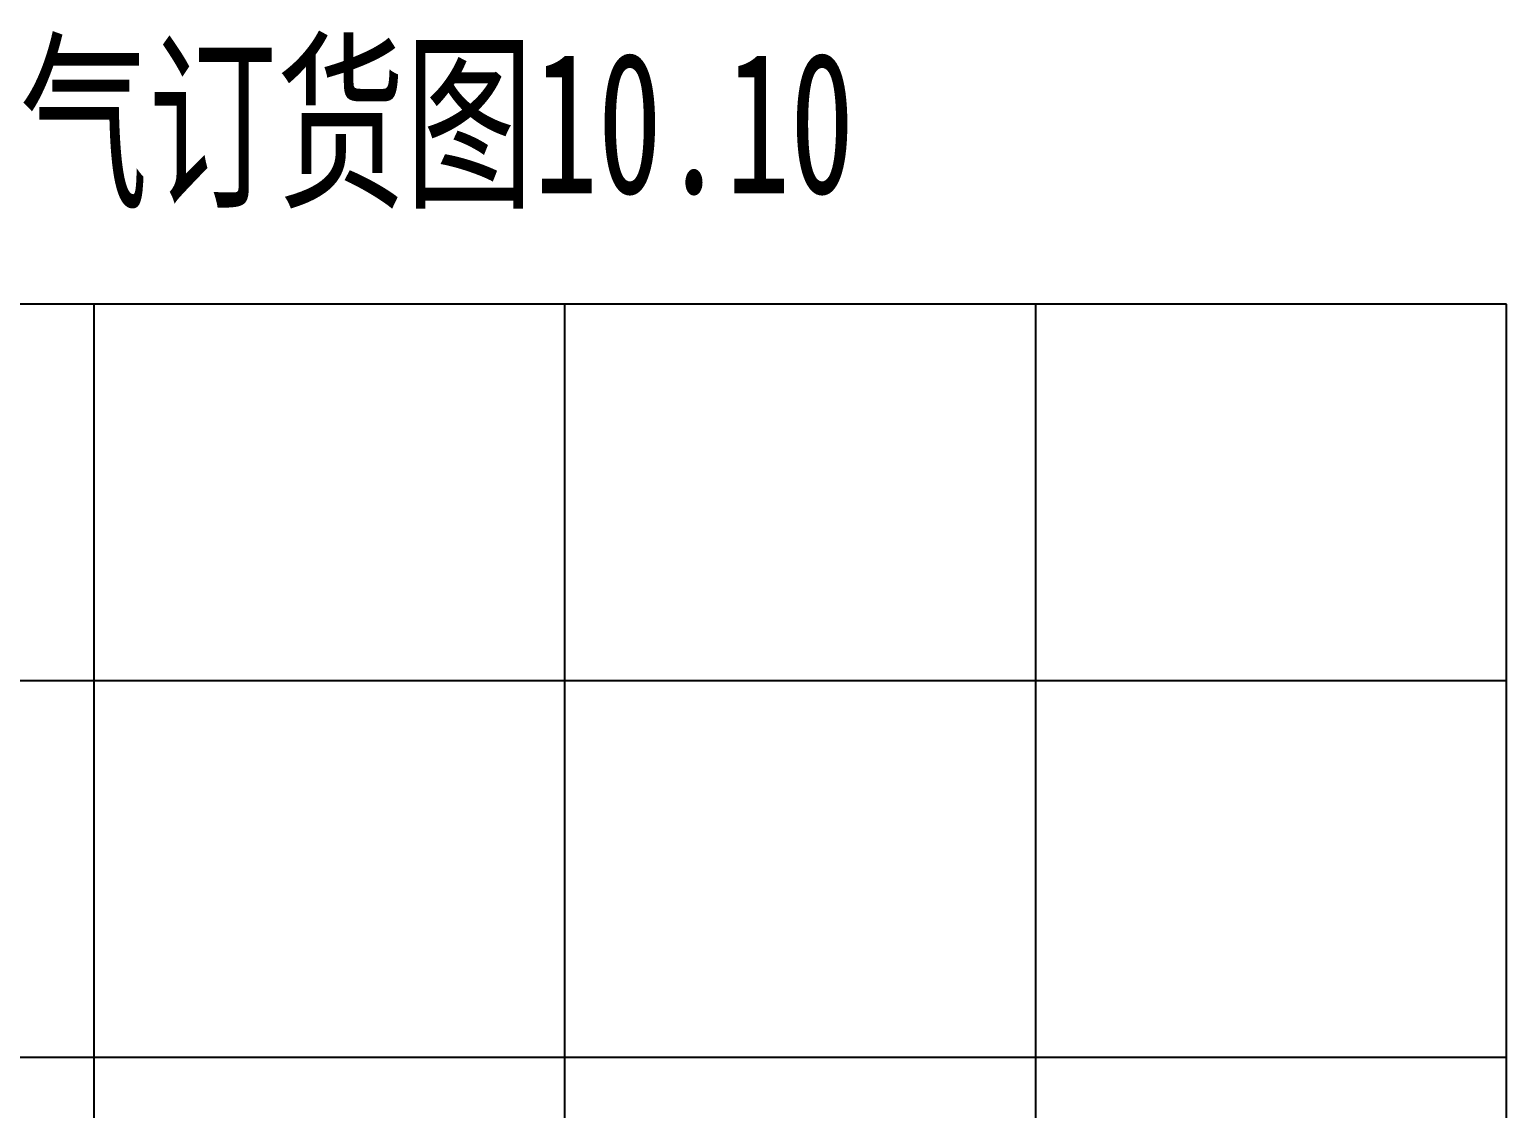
# Model space of a CAD drawing. Header units: millimetres. Extents: x -24326 to 675674, y 148048 to 606396.
# Drawn here: x 361955 to 675674, y 377222 to 606396 of the extents above; entities that cross this region are included whole.
import ezdxf
from ezdxf.enums import TextEntityAlignment as Align

# ---------------------------------------------------------------- set-up
doc = ezdxf.new("R2010")
doc.units = ezdxf.units.MM
doc.layers.add('SW', color=8, linetype='Continuous', lineweight=20)
doc.styles.add('标准', font='NSimSun.ttf', dxfattribs={"width": 0.667})

msp = doc.modelspace()

# ---------------------------------------------------------------- linework, layer by layer
at = {"color": 2, "linetype": 'ByBlock', "lineweight": -3, "ltscale": 100}
for p, q in [((675673.59742, 548047.80554), (-24326.40258, 548047.80554)), ((375673.59742, 148047.80554), (375673.59742, 548047.80554)), ((475673.59742, 148047.80554), (475673.59742, 548047.80554)), ((575673.59742, 148047.80554), (575673.59742, 548047.80554)), ((675673.59742, 148047.80554), (675673.59742, 548047.80554)), ((675673.59742, 468047.80554), (-24326.40258, 468047.80554)), ((675673.59742, 468047.80554), (-24326.40258, 468047.80554)), ((675673.59742, 388047.80554), (-24326.40258, 388047.80554))]:
    msp.add_line(p, q, dxfattribs=at)

# ---------------------------------------------------------------- texts
at = {"layer": 'SW', "color": 3, "linetype": 'Continuous', "lineweight": 25, "style": '标准', "width": 0.667}
msp.add_text('金冠余热发电三期电气订货图10.10', height=30000, dxfattribs=at).set_placement((325673.59742, 571613.58784), align=Align.CENTER)

doc.saveas('drawing.dxf')
